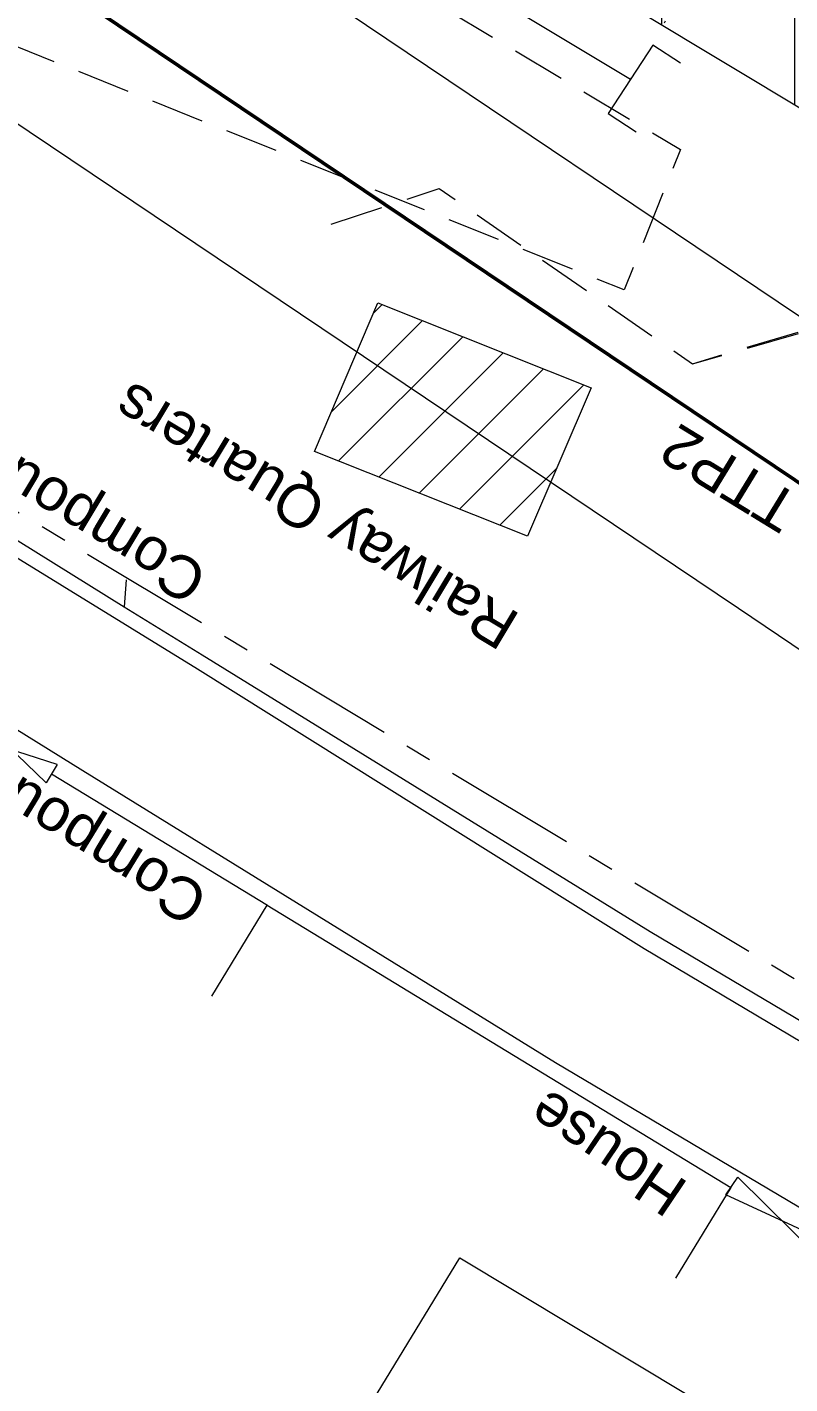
# Model space of a CAD drawing. Header units: metres. Extents: x 560405 to 1249476, y 3385111 to 6787087.
# Drawn here: x 624099.5 to 624135.4, y 3393725 to 3393788.7 of the extents above; entities that cross this region are included whole.
import ezdxf
from ezdxf.enums import TextEntityAlignment as Align

# ---------------------------------------------------------------- set-up
doc = ezdxf.new("R2010")
doc.units = ezdxf.units.M
doc.header["$MEASUREMENT"] = 0
for name, pattern in [('ACAD_ISO07W100', [3, 0, -3]), ('CENTER', [2, 1.25, -0.25, 0.25, -0.25]), ('DASHED', [0.75, 0.5, -0.25])]:
    doc.linetypes.add(name, pattern=pattern)
for name, color, linetype, lineweight in [('Compound Wall', 7, 'Continuous', 13), ('DOTED LINE', 7, 'ACAD_ISO07W100', 18), ('Existing IR Track', 143, 'Continuous', 0), ('Existing Railway Boundary', 7, 'CENTER', 0), ('Gate', 7, 'Continuous', 13), ('Govt buliding', 7, 'Continuous', 13), ('Grill', 7, 'Continuous', 13), ('NEW MANDI GOBINDGARH PLATFORM', 1, 'Continuous', 0), ('Parking Area', 7, 'Continuous', 13), ('Platform', 7, 'Continuous', 0), ('Proposed Curve_Details', 10, 'Continuous', 0), ('PROPOSED DFCC TRACK', 1, 'Continuous', 0), ('Proposed TPTC Chainages', 10, 'Continuous', 0), ('Residential Building Pucca', 7, 'Continuous', 13), ('Subroad Edge', 34, 'Continuous', 0), ('Text', 7, 'Continuous', 0)]:
    doc.layers.add(name, color=color, linetype=linetype, lineweight=lineweight)
doc.layers.add('OP-3 CH UP', color=7, linetype='Continuous')
doc.styles.add('ARIAL', font='arial.ttf')
doc.styles.get("Standard").update_dxf_attribs({"font": 'arial.ttf'})
doc.styles.add('Text', font='arial.ttf', dxfattribs={"height": 2})
doc.linetypes.add('F-LINE', pattern='A,0.6,["X",Standard,S=0.3,R=0,X=0,Y=-0.15],0.1', length=0.7)

# ---------------------------------------------------------------- blocks, each defined once
blk = doc.blocks.new('GT')
at = {"layer": 'Gate'}
for p, q in [((-0.5, -0.5), (-0.5, 0.5)), ((-0.5, 0.5), (0.5, -0.5)), ((0.5, 0.5), (0.5, -0.5))]:
    blk.add_line(p, q, dxfattribs=at)
at = {"layer": 'Gate', "flags": 128}
blk.add_lwpolyline([(0.5, 0.5), (-0.5, -0.5)], dxfattribs=at)

msp = doc.modelspace()

# ---------------------------------------------------------------- hatches: boundary and pattern name
at = {"layer": 'Govt buliding', "linetype": 'ByBlock', "lineweight": 9, "ltscale": 5}
h = msp.add_hatch(dxfattribs=at)
h.set_pattern_fill('ANSI31', color=3, scale=15)
h.set_pattern_definition([(45, (0, 0), (-1.325825214724776, 1.325825214724777), [])])
h.paths.add_polyline_path([(624113.0358979359, 3393768.798203717), (624116.0197412887, 3393775.771967679), (624126.0403657776, 3393771.780890463), (624123.0565115154, 3393764.807101964)])
at = {"layer": 'NEW MANDI GOBINDGARH PLATFORM', "lineweight": 15}
h = msp.add_hatch(dxfattribs=at)
h.set_pattern_fill('ANSI31', scale=50, angle=45)
h.set_pattern_definition([(90, (-251.891050261911, -273.0517975003459), (-6.25, 1.332267629550188e-15), [])])
h.paths.add_polyline_path([(624531.0563110168, 3393545.209085765), (624534.126806421, 3393550.880961797), (624527.8673639194, 3393554.664597714), (624502.8936398631, 3393569.715485753), (624461.8899023569, 3393594.330464232), (624339.8563471317, 3393668.192406788), (624320.7852161267, 3393679.698453534), (624281.8522520629, 3393703.193872817), (624262.6294389664, 3393714.772735546), (624227.0881543352, 3393736.191537027), (624199.5250948049, 3393752.812691549), (624178.1974745846, 3393765.183559968), (624123.5677080745, 3393798.001830291), (624114.1252897602, 3393803.765354143), (624077.3448198113, 3393825.836372982), (624070.3440245881, 3393829.888652282), (624067.9669187015, 3393825.977399806), (624089.0533751984, 3393813.418959396), (624112.5368781233, 3393798.959651568), (624144.1750524866, 3393779.949752233), (624142.0144328437, 3393776.11632626), (624164.6781663595, 3393762.452860814), (624193.7862760259, 3393745.408974888), (624207.1144938349, 3393737.364828542), (624219.9599898973, 3393729.629795988), (624244.6521713734, 3393714.747829717), (624256.7934944996, 3393707.423582429), (624269.6295742925, 3393699.674186509), (624277.5418253167, 3393694.897404028), (624276.664963599, 3393693.328089886), (624276.8290509454, 3393693.236405303), (624289.6380294989, 3393685.608475956), (624290.963565363, 3393687.274441509), (624298.3125943361, 3393682.852420005), (624297.7761449645, 3393681.899936589), (624323.4866933323, 3393666.337570079), (624329.8275222398, 3393662.741726443), (624362.6205101281, 3393642.931722201), (624372.0093913946, 3393637.505131432), (624370.3169904641, 3393634.158728528), (624380.4796027936, 3393632.492476434), (624381.4659639295, 3393634.176050988), (624451.8694660156, 3393594.192722301), (624449.8440797535, 3393591.133705121), (624499.8910332065, 3393563.879459414)])

# ---------------------------------------------------------------- linework, layer by layer
at = {"layer": 'Compound Wall', "lineweight": 20, "flags": 128}
for points in [[(624082.233377932, 3393775.089302903), (624104.0963846996, 3393761.493401879)], [(624104.1917986468, 3393762.76232004), (624104.0963846996, 3393761.493401879), (624107.7505491377, 3393759.242018094), (624128.8204400201, 3393746.239050884), (624190.8110837535, 3393709.452100773)], [(624100.67243626, 3393753.64139271), (624110.8304954772, 3393747.465726952)]]:
    msp.add_lwpolyline(points, dxfattribs=at)
at = {"layer": 'Compound Wall', "flags": 128}
for points in [[(624082.233377932, 3393775.089302903), (624104.0963846996, 3393761.493401879)], [(624104.1917986468, 3393762.76232004), (624104.0963846996, 3393761.493401879), (624107.7505491377, 3393759.242018094), (624128.8204400201, 3393746.239050884), (624190.8110837535, 3393709.452100773)], [(624100.67243626, 3393753.64139271), (624110.8304954772, 3393747.465726952)]]:
    msp.add_lwpolyline(points, dxfattribs=at)
at = {"layer": 'DOTED LINE', "color": 3, "linetype": 'ACAD_ISO07W100', "lineweight": 18}
msp.add_line((624127.8942152458, 3393786.277906049), (624209.1821277397, 3393922.227136002), dxfattribs=at)
at = {"layer": 'Existing IR Track', "color": 3, "lineweight": 18, "ltscale": 5, "flags": 128}
for points in [[(624127.8945142401, 3393786.278406099), (624096.2874418963, 3393805.238696989), (624018.9212760993, 3393851.881746238), (623994.5328880866, 3393866.52725508), (623948.0536897758, 3393894.451353099), (623941.8093896993, 3393898.190526737), (623923.9358116667, 3393908.970439797), (623921.245269546, 3393910.548379398), (623918.9973125698, 3393911.879865771), (623910.9200244057, 3393916.294115083), (623909.1906814876, 3393917.212012399), (623908.1155464165, 3393917.760425903), (623906.1161450075, 3393918.781730298), (623898.0935901235, 3393922.767962337), (623895.7675603038, 3393923.878350349)], [(624130.2492795514, 3393787.036267046), (624128.9395816744, 3393787.887097079), (624126.8494468057, 3393784.66971512), (624128.1591446827, 3393783.818885086)]]:
    msp.add_lwpolyline(points, dxfattribs=at)
at = {"layer": 'Existing Railway Boundary', "color": 36, "lineweight": 20, "ltscale": 5, "flags": 128}
msp.add_lwpolyline([(628955.3902732739, 3390792.723058028), (628931.5932907688, 3390806.500385017), (628894.0251022318, 3390836.995460028), (628805.3605320965, 3390890.975840149), (628763.1272062728, 3390916.934344674), (628721.407680707, 3390942.833331648), (628634.7682703518, 3390998.531336348), (628587.0910100004, 3391026.34260588), (628541.4721039116, 3391053.725168994), (628498.5869052905, 3391079.416409865), (628461.1936186409, 3391101.046613703), (628391.2270557452, 3391146.468232693), (628362.6236881403, 3391162.497294814), (628324.6396915168, 3391185.704854191), (628291.5767387678, 3391211.693334398), (628254.0780513309, 3391235.940269683), (628157.3612442815, 3391308.276656791), (628174.1002400358, 3391326.914282284), (628137.3570469138, 3391356.976130079), (627964.1475777351, 3391459.192332326), (627842.8937228112, 3391531.911468493), (627628.813813142, 3391662.215341115), (627542.6631218893, 3391714.392008408), (627424.9352329314, 3391785.370483662), (627222.9647924902, 3391909.273647795), (627204.5724904332, 3391920.639434029), (627188.7439894937, 3391930.178356955), (627172.9334215028, 3391939.706449563), (627156.2431456054, 3391949.76741637), (627139.5672462361, 3391959.819706094), (627123.6009795272, 3391969.411332748), (627107.6038399794, 3391979.021510864), (627094.8625704406, 3391986.712295489), (627082.1497442682, 3391994.385911074), (627065.7487619667, 3392004.258619886), (627049.3374702415, 3392014.137529942), (627032.6946085171, 3392024.147551132), (627016.0308711323, 3392034.170143878), (627000.420376913, 3392043.594052591), (626984.8328991623, 3392053.004049046), (626968.8891239612, 3392062.606432878), (626952.936336905, 3392072.214232735), (626935.7843826492, 3392082.528199357), (626918.6204792075, 3392092.849216555), (626911.602771725, 3392097.064514985), (626893.0809070546, 3392108.224601378), (626874.5706362354, 3392119.377721166), (626856.226800214, 3392130.433638213), (626837.8855219207, 3392141.48806134), (626820.3864412948, 3392152.027365282), (626802.8816263428, 3392162.570027599), (626783.4723509828, 3392174.252045597), (626764.0576662605, 3392185.93738366), (626746.1558024856, 3392196.711944656), (626728.25434483, 3392207.486260921), (626707.0601494851, 3392220.25719126), (626685.874617161, 3392233.022905185), (626648.9407838711, 3392255.255342558), (626610.671178175, 3392278.267601481), (626591.3871420465, 3392289.886470919), (626572.118404023, 3392301.496121166), (626553.8402404673, 3392312.490434418), (626535.5662733016, 3392323.482259882), (626522.8302868225, 3392331.10614821), (626502.0043314074, 3392343.702367709), (626484.7028372803, 3392354.080706529), (626467.0127445202, 3392364.771699431), (626449.284922556, 3392375.422128885), (626424.4420362402, 3392390.265280942), (626407.8647357449, 3392400.313634203), (626390.2842771373, 3392410.98362246), (626378.1904482294, 3392418.107321328), (626367.3818835471, 3392424.678159119), (626356.7584849813, 3392431.135491002), (626339.0548309191, 3392441.712642831), (626324.6325456513, 3392450.484461834), (626311.6182312528, 3392458.312927658), (626290.6127620962, 3392470.99309603), (626276.241793642, 3392479.644590152), (626252.5580761821, 3392493.964849103), (626233.8146211812, 3392505.246747532), (626215.054065092, 3392516.538939379), (626191.0882038466, 3392530.957724651), (626167.1186344044, 3392545.378731335), (626148.2507515505, 3392556.739669695), (626129.3894809322, 3392568.096655732), (626109.0675594844, 3392580.324070476), (626088.7403675024, 3392592.55459393), (626063.7845793149, 3392607.596163199), (626038.8416406431, 3392622.63000052), (626017.6425292065, 3392635.418185332), (625996.4509185355, 3392648.201604738), (625974.9359047018, 3392661.160212598), (625952.8751190196, 3392674.488802433), (625933.5371605121, 3392686.104510253), (625914.1589659199, 3392697.744387005), (625896.1454672009, 3392708.614764886), (625885.6622147305, 3392714.935025863), (625875.1898497081, 3392721.248586014), (625871.6088065823, 3392723.397883732), (625854.6292729989, 3392733.620205564), (625837.6635911227, 3392743.834208629), (625819.8658659357, 3392754.563131441), (625802.09270596, 3392765.277202951), (625784.0738114975, 3392776.097383261), (625766.027885956, 3392786.933815166), (625747.7802281049, 3392797.925818165), (625729.6331488248, 3392808.856651852), (625710.0130936312, 3392820.4000634), (625690.2406369286, 3392832.033081949), (625670.557112395, 3392843.821259058), (625650.9098479383, 3392855.588122765), (625631.8821292638, 3392867.060174603), (625612.8814696783, 3392878.515923284), (625595.4116156301, 3392889.056968671), (625577.9617409202, 3392899.585960442), (625560.9769649641, 3392909.798433078), (625543.9664864696, 3392920.026267886), (625527.0929393494, 3392930.202454609), (625510.2316737374, 3392940.371314832), (625492.2072369083, 3392951.250106034), (625474.188702711, 3392962.125336059), (625459.4134822922, 3392971.043885786), (625444.6385447177, 3392979.96226348), (625429.7391924019, 3392988.965470577), (625414.8650904412, 3392997.953428239), (625398.0893746738, 3393008.047968151), (625381.2877988192, 3393018.158061214), (625364.4876137333, 3393028.294321326), (625347.666807639, 3393038.443073131), (625341.4954036948, 3393042.196158622), (625336.6811458175, 3393045.148786399), (625324.975767858, 3393052.185398954), (625313.1706258499, 3393059.28198675), (625305.1662410959, 3393064.122010302), (625297.2032297447, 3393068.937166527), (625281.7487516811, 3393078.235431037), (625266.3026761316, 3393087.553947532), (625250.5827399951, 3393097.000154667), (625234.857644122, 3393106.474794557), (625220.962924009, 3393114.844075147), (625207.0756008336, 3393123.208876482), (625191.9733925246, 3393132.282352041), (625166.0786456075, 3393147.773257642), (625153.4580794208, 3393156.058067555), (625151.1140306528, 3393150.701806309), (625147.8866064136, 3393153.755109538), (625116.7003176456, 3393173.328725581), (625093.3281009087, 3393188.004102509), (625071.1556376488, 3393203.04771609), (625055.715686105, 3393212.822521503), (625027.3996751768, 3393228.609579806), (625007.6824612496, 3393240.566858056), (624979.824988589, 3393257.460702856), (624954.8894415741, 3393272.582579359), (624917.8619030291, 3393296.908772878), (624917.926044002, 3393297.735427822), (624854.2544398054, 3393338.380601088), (624790.171427503, 3393374.110708836), (624761.6212498709, 3393391.194653209), (624742.873096604, 3393402.413231659), (624713.9783118643, 3393419.703383108), (624678.9616708527, 3393441.619632704), (624667.4094892285, 3393431.60046909), (624566.1173146247, 3393492.840190136), (624519.8877592165, 3393520.939082446), (624450.2812852944, 3393561.729595911), (624447.0221203492, 3393556.338133974), (624253.5788529769, 3393673.137691705), (624021.972684709, 3393812.249321262)], dxfattribs=at)
at = {"layer": 'Govt buliding', "color": 3, "linetype": 'ByBlock', "lineweight": 18, "ltscale": 5, "flags": 128}
msp.add_lwpolyline([(624113.0358979359, 3393768.798203717), (624116.0197412887, 3393775.771967679), (624126.0403657776, 3393771.780890463), (624123.0565115154, 3393764.807101964)], close=True, dxfattribs=at)
at = {"layer": 'Grill', "color": 10, "linetype": 'F-LINE', "lineweight": 13, "ltscale": 5, "flags": 128}
for points in [[(624777.2946276758, 3393405.064134479), (624328.8564055298, 3393656.250616519), (624322.3136873507, 3393659.916101648), (624315.7749482176, 3393663.583387932), (624309.2462950738, 3393667.253072919), (624302.722809053, 3393670.931936054), (624296.2088873492, 3393674.621525811), (624289.706281615, 3393678.324868904), (624283.2167634007, 3393682.044974789), (624276.736590286, 3393685.788031412, -0.01275446457818694), (624190.1042950297, 3393739.034674017), (624183.8381090391, 3393743.125887812), (624177.5881793458, 3393747.235804532), (624171.3472952937, 3393751.36496828), (624165.1135711096, 3393755.510439842), (624158.8850982051, 3393759.669288919), (624152.6574169687, 3393763.840287982), (624146.4349172835, 3393768.016278829), (624140.2118029916, 3393772.196913349), (624017.6744089043, 3393854.530360674), (624011.4483427434, 3393858.712977396), (624005.2182489973, 3393862.894062119), (623998.9779071915, 3393867.073544058), (623992.731690731, 3393871.244240787), (623986.4751254665, 3393875.404901832), (623980.2062823576, 3393879.552564163), (623973.9232516146, 3393883.684247938), (623967.6294238399, 3393887.793509146, 0.004000562040747724), (623940.573756984, 3393905.082649282), (623934.2006406139, 3393909.067831786), (623927.8117117758, 3393913.033796689), (623921.414243359, 3393916.980173814), (623915.0101369027, 3393920.909948273), (623908.6012708783, 3393924.826115411), (623902.1921077274, 3393928.730092206), (623895.777985513, 3393932.62885044), (623889.3645964544, 3393936.523043198), (623855.7286428883, 3393956.943102437)], [(624177.7050018697, 3393731.977118797), (624177.7050018695, 3393731.977118797), (624169.159668705, 3393737.224530751), (624164.1613229347, 3393740.531592376), (624157.9047577521, 3393744.692253367), (624151.6585415301, 3393748.862949935), (624145.4232628281, 3393753.039037412), (624139.190636525, 3393757.221817459), (624132.9624612834, 3393761.405850158), (624010.4242238544, 3393843.73986408), (624004.1990010354, 3393847.921914204), (623997.9739682394, 3393852.099600748), (623991.7513502893, 3393856.267205226), (623985.5228772587, 3393860.426054388), (623979.2891531561, 3393864.571525896), (623973.0482690574, 3393868.700689672), (623966.9319862302, 3393873.086736233), (623960.9522292955, 3393877.65465506, 0.04858971061230374), (623934.0221614751, 3393895.341436047), (623927.6770347548, 3393899.309116304), (623921.2954657832, 3393903.007449674), (623914.9265297981, 3393906.936226129), (623908.4610966014, 3393910.390174909), (623902.0704361316, 3393914.295217459), (623895.5945500452, 3393918.405106327), (623889.1146029518, 3393922.18123635), (623882.6478947328, 3393925.718722278), (623849.0293254206, 3393945.802089728)]]:
    msp.add_lwpolyline(points, format="xyb", dxfattribs=at)
at = {"layer": 'Grill', "flags": 128}
msp.add_lwpolyline([(624064.0877108041, 3393831.395097967), (624062.7066240498, 3393829.122679638), (624089.0533751984, 3393813.418959396), (624112.5368781233, 3393798.959651568), (624144.1750524866, 3393779.949752233)], dxfattribs=at)
at = {"layer": 'Grill', "color": 3, "linetype": 'DASHED', "lineweight": 18, "ltscale": 5, "flags": 128}
for points in [[(624113.8265251548, 3393779.477390569), (624118.904469295, 3393781.142586824), (624130.799795454, 3393772.912315577), (624142.0144328437, 3393776.11632626)], [(624113.8265251548, 3393779.477390569), (624118.904469295, 3393781.142586824), (624130.799795454, 3393772.912315577), (624142.1352749827, 3393776.316754048)]]:
    msp.add_lwpolyline(points, dxfattribs=at)
at = {"layer": 'OP-3 CH UP', "color": 40, "lineweight": 9, "true_color": 0xf8d731}
for radius in [8763.390204008203, 8182.523579919245, 7294.120923781302]:
    msp.add_circle((624059.7714463129, 3393874.418761324), radius, dxfattribs=at)
at = {"layer": 'Parking Area', "color": 3, "linetype": 'DASHED', "lineweight": 18, "ltscale": 5, "flags": 128}
msp.add_lwpolyline([(624024.5349715895, 3393828.710446069), (624032.5937163731, 3393841.558568608), (624055.3495334421, 3393827.868272663), (624095.4149912505, 3393803.809818167), (624130.2391749135, 3393782.978365461), (624127.5932320432, 3393776.387727041), (624086.6877715377, 3393792.750287364), (624066.7477059673, 3393804.915510633), (624040.421424662, 3393821.271195538), (624024.5349715895, 3393828.710446069)], close=True, dxfattribs=at)
at = {"layer": 'Platform', "lineweight": 15, "flags": 128}
msp.add_lwpolyline([(624199.5250948049, 3393752.812691549), (624178.1974745846, 3393765.183559968), (624123.5677080745, 3393798.001830291), (624114.1252897602, 3393803.765354143), (624077.3448198113, 3393825.836372982), (624066.4027446778, 3393832.195326242), (624064.0256387913, 3393828.284073766), (624089.0533751984, 3393813.418959396), (624112.5368781233, 3393798.959651568), (624144.1750524866, 3393779.949752233), (624142.0144328437, 3393776.11632626), (624164.6781663595, 3393762.452860814), (624193.7862760259, 3393745.408974888), (624207.1144938349, 3393737.364828542)], dxfattribs=at)
at = {"layer": 'Proposed Curve_Details'}
msp.add_lwpolyline([(624131.7471715863, 3393688.684187496), (624104.3198072677, 3393705.395653406), (624119.8722508017, 3393730.905689268), (624146.9023374197, 3393714.651459341)], close=True, dxfattribs=at)
at = {"layer": 'PROPOSED DFCC TRACK', "color": 1, "linetype": 'Continuous', "lineweight": 50, "flags": 128}
msp.add_lwpolyline([(624273.4804040088, 3393680.162439435, -0.01275592841427827), (624186.5556637518, 3393733.588826956), (624180.2756529322, 3393737.689067028), (624174.009172717, 3393741.809867273), (624167.7543091142, 3393745.948280328), (624161.5091644308, 3393750.101346604), (624155.2718198675, 3393754.266119427), (624149.0403398984, 3393758.439662697), (624142.8127765391, 3393762.619048389), (624136.5871320462, 3393766.801381815), (624014.0493163792, 3393849.135112377)], format="xyb", dxfattribs=at)
at = {"layer": 'Residential Building Pucca', "flags": 128}
msp.add_lwpolyline([(624108.2083252298, 3393743.200580126), (624110.8060926066, 3393747.471491071), (624132.6100151265, 3393734.20932772), (624130.0122477497, 3393729.938416775)], dxfattribs=at)
msp.add_lwpolyline([(624108.2083252298, 3393743.200580126), (624110.8060926066, 3393747.471491071), (624132.6100151265, 3393734.20932772), (624130.0122477497, 3393729.938416775)], dxfattribs=at)
at = {"layer": 'Subroad Edge', "lineweight": 15, "flags": 128}
for points in [[(624047.6066521654, 3393787.637323516), (624062.9511065568, 3393778.145594188), (624102.1417422156, 3393753.797455463), (624124.3616155904, 3393740.075029533), (624162.6423543167, 3393717.385603517), (624163.5905886736, 3393716.834633629), (624175.5529628607, 3393709.463941108), (624193.289266488, 3393698.936305039), (624217.5450805769, 3393684.131015445), (624253.6219855199, 3393662.201238112), (624267.9635693335, 3393653.605035351), (624275.6743890886, 3393648.653171906), (624280.5189247682, 3393654.91180235), (624294.3114897163, 3393647.880550663), (624334.3990909726, 3393624.936367529), (624337.5026890355, 3393620.532035576)], [(624340.1135721108, 3393634.133855334), (624338.5627792425, 3393634.110232931), (624298.6625006088, 3393653.084027995), (624286.380727128, 3393659.723849822), (624271.7249222208, 3393662.206395567), (624256.9526861369, 3393668.277254276), (624220.9850759426, 3393690.082049182), (624196.067774285, 3393705.091920326), (624167.6023421139, 3393722.213520807), (624128.5355980172, 3393745.416907906), (624107.5367773512, 3393758.566767537), (624066.1689625316, 3393784.013354355)]]:
    msp.add_lwpolyline(points, dxfattribs=at)

# ---------------------------------------------------------------- block references
at = {"layer": 'Gate', "yscale": 0.9997814888905844}
for p, xscale, zscale, rotation in [((624098.8198544759, 3393754.762396499), 4.330685284972302, 2.080802485130713, 329.2838740129912), ((624098.8198544759, 3393754.762396499), 4.330685284972302, 2.080802485130713, 329.2838740129912), ((624135.0031204835, 3393732.648915939), 5.700527595777465, 2.387316897097714, 325.2838740146934), ((624135.0031204835, 3393732.648915939), 5.700527595777465, 2.387316897097714, 325.2838740146934)]:
    msp.add_blockref('GT', p, dxfattribs=dict(at, xscale=xscale, zscale=zscale, rotation=rotation))

# ---------------------------------------------------------------- texts
at = {"layer": 'Govt buliding', "color": 3, "linetype": 'DASHED', "lineweight": 18, "ltscale": 5, "style": 'Text'}
msp.add_text('Railway Quarters', height=2, rotation=148.9910249972878, dxfattribs=at).set_placement((624113.0940796434, 3393765.75983729), align=Align.MIDDLE_CENTER)
at = {"layer": 'Proposed TPTC Chainages', "color": 1, "lineweight": 0, "insert": (624135.4552031367, 3393765.75387831), "char_height": 2, "attachment_point": 4, "rotation": 148.5471775384204, "line_spacing_factor": 0.6, "style": 'ARIAL'}
msp.add_mtext('\\pxsm1;TTP2', dxfattribs=at)
at = {"layer": 'Text', "style": 'ARIAL'}
for s, rotation, p in [('Compound Wall', 149.0078445540784, (624108.1424511448, 3393763.219868246)), ('Compound Wall', 148.5889513672088, (624108.1820731206, 3393748.108066626)), ('House', 146.004099429796, (624130.6909370219, 3393734.385031863))]:
    msp.add_text(s, height=2, rotation=rotation, dxfattribs=at).set_placement(p)
at = {"layer": 'Text'}
msp.add_text('House', height=2, rotation=146.004099429796, dxfattribs=at).set_placement((624130.6909370219, 3393734.385031863))

doc.saveas('drawing.dxf')
